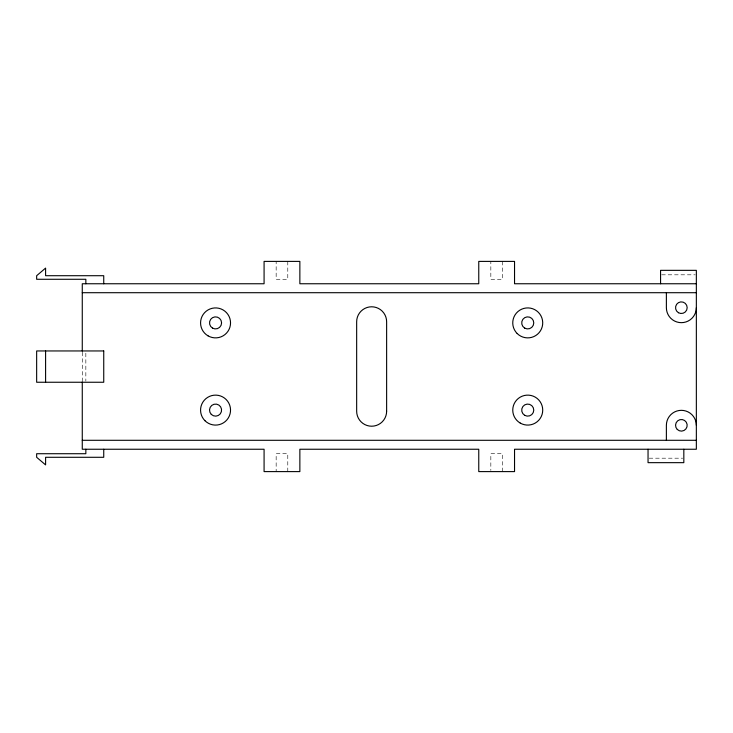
<?xml version="1.0" encoding="UTF-8"?>
<svg xmlns="http://www.w3.org/2000/svg" width="733" height="733" viewBox="0 0 733 733"><rect width="100%" height="100%" fill="white"/><g stroke="black" fill="none" stroke-linecap="round" stroke-linejoin="round"><path stroke-width="0.55" stroke-dasharray="3.67 2.75" d="M661.688 274.811L695.232 274.811M649.163 458.189L682.707 458.189M502.462 261.397L502.462 279.282L490.835 279.282L490.835 261.397M502.462 471.603L502.462 453.718L490.835 453.718L490.835 470.485M287.785 261.397L287.785 279.282L276.158 279.282L276.158 261.397M287.785 471.603L287.785 453.718L276.158 453.718L276.158 471.603M85.843 353.187L85.843 381.133M82.27 352.197L82.27 380.803"/><path stroke-width="1.1" d="M696.35 283.753L514.539 283.753L514.539 261.397L478.759 261.397L478.759 283.753L299.861 283.753L299.861 261.397L264.082 261.397L264.082 283.753L82.27 283.753L82.27 351.089M82.27 292.705L696.35 292.705M82.27 440.295L696.35 440.295M683.825 449.247L683.825 462.66L648.045 462.66L648.045 449.247M666.379 292.705L666.379 307.686A14.981 14.981 0 0 0 681.369 322.667A14.981 14.981 0 0 0 696.35 307.686M666.379 440.295L666.379 425.314A14.981 14.981 0 0 1 681.369 410.333A14.981 14.981 0 0 1 696.35 425.314M660.57 283.753L660.57 270.34L696.35 270.34L696.35 449.247L514.539 449.247L514.539 471.603L478.759 471.603L478.759 449.247L299.861 449.247L299.861 471.603L264.082 471.603L264.082 449.247L82.27 449.247L82.27 381.911M103.738 283.753L103.738 275.709L45.593 275.709L45.593 268.104L36.65 275.709L36.65 279.282L85.843 279.282L85.843 283.753M103.738 449.247L103.738 457.291L45.593 457.291L45.593 464.896L36.65 457.291L36.65 453.718L85.843 453.718L85.843 449.247M45.593 350.951L45.593 382.25M103.738 350.951L36.65 350.951L36.65 382.25L103.738 382.25L103.738 350.951M386.63 411.222L386.63 321.778A14.981 14.981 0 0 0 371.64 306.788A14.981 14.981 0 0 0 356.659 321.778L356.659 411.222A14.981 14.981 0 0 0 371.64 426.212A14.981 14.981 0 0 0 386.63 411.222M677.255 429.428A5.818 5.818 0 0 0 686.986 426.817A5.818 5.818 0 0 0 679.867 419.697A5.818 5.818 0 0 0 677.255 429.428M678.456 312.725A5.818 5.818 0 0 0 687.178 307.686A5.818 5.818 0 0 0 678.456 302.647A5.818 5.818 0 0 0 678.456 312.725M520.247 423.078A14.981 14.981 0 0 0 542.722 410.104A14.981 14.981 0 0 0 520.247 397.13A14.981 14.981 0 0 0 520.247 423.078M524.718 415.336A6.038 6.038 0 0 0 533.771 410.104A6.038 6.038 0 0 0 524.718 404.882A6.038 6.038 0 0 0 524.718 415.336M517.141 333.488A14.981 14.981 0 0 0 542.209 326.771A14.981 14.981 0 0 0 523.857 308.419A14.981 14.981 0 0 0 517.141 333.488M524.718 328.118A6.038 6.038 0 0 0 533.771 322.896A6.038 6.038 0 0 0 524.718 317.664A6.038 6.038 0 0 0 524.718 328.118M208.062 335.87A14.981 14.981 0 0 0 230.538 322.896A14.981 14.981 0 0 0 208.062 309.922A14.981 14.981 0 0 0 208.062 335.87M212.533 328.118A6.038 6.038 0 0 0 221.586 322.896A6.038 6.038 0 0 0 212.533 317.664A6.038 6.038 0 0 0 212.533 328.118M211.278 414.374A6.038 6.038 0 0 0 221.384 411.671A6.038 6.038 0 0 0 213.99 404.277A6.038 6.038 0 0 0 211.278 414.374M204.956 420.705A14.981 14.981 0 0 0 230.025 413.989A14.981 14.981 0 0 0 211.672 395.637A14.981 14.981 0 0 0 204.956 420.705"/></g></svg>
